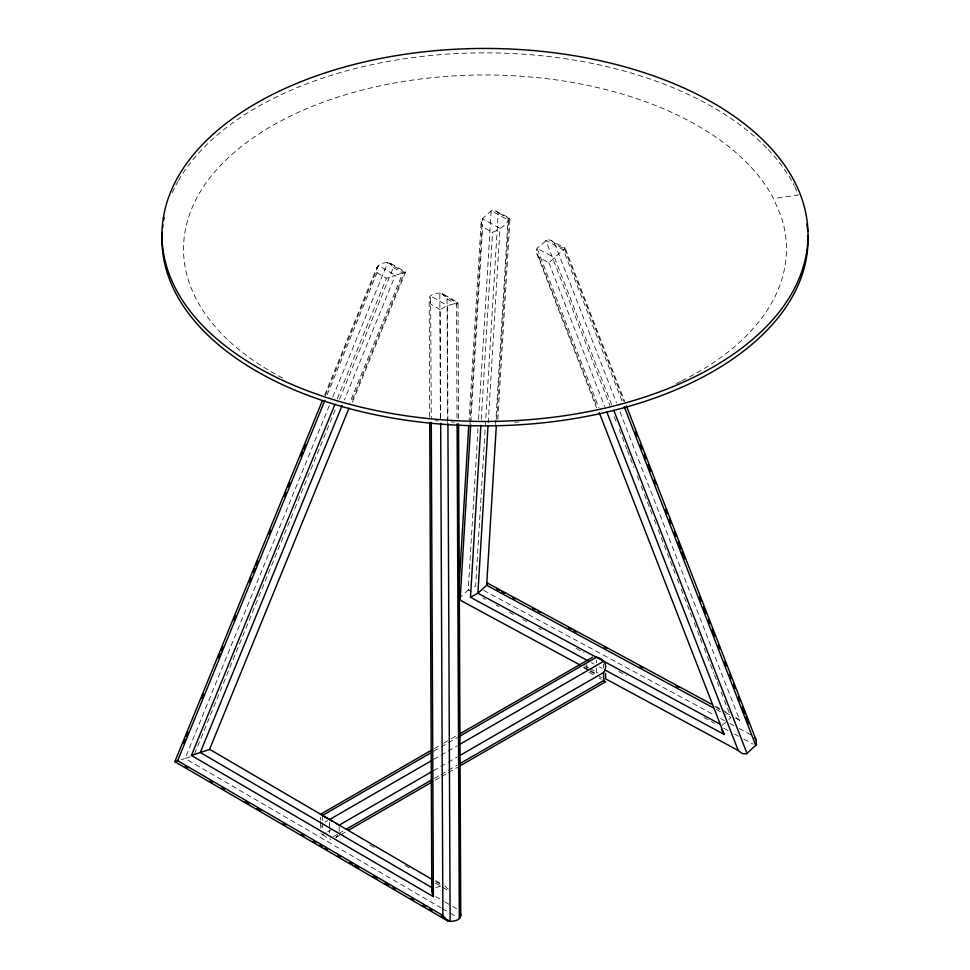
<?xml version="1.0" encoding="UTF-8"?>
<svg xmlns="http://www.w3.org/2000/svg" width="970" height="970" viewBox="0 0 970 970"><rect width="100%" height="100%" fill="white"/><g stroke="black" fill="none" stroke-linecap="round" stroke-linejoin="round"><path stroke-width="0.73" stroke-dasharray="4.85 3.64" d="M481.096 221.681L482.672 226.944L492.566 232.303C498.822 229.926 508.438 223.755 509.686 218.117L493.366 209.944L491.172 210.793L482.417 218.747L481.205 220.978L469.116 419.755M429.71 417.003L429.176 298.808C429.322 293.74 438.197 292.394 442.09 293.376L458.022 302.785L458.543 419.295M469.977 424.242L482.417 218.747L499.986 228.253L488.128 424.314M470.874 421.853L482.672 226.944M478.016 428.388L468.231 590.063L459.465 598.005M478.562 419.319L491.172 210.793L508.753 220.299L496.701 419.379M481.253 419.307L492.566 232.303M495.949 210.684L498.228 212.83L475.652 586.013L473.19 586.911M495.621 424.799L508.122 218.177L498.228 212.83M497.852 419.21L509.99 218.626M320.658 828.222L321.337 825.919M352.401 402.211L405.581 272.085L389.807 262.858C383.902 261.488 373.632 265.331 377.039 272.8L327.181 394.766M458.022 302.785L456.494 304.435L447.061 298.93L442.09 293.376M324.744 394.899L376.809 267.502M325.326 395.808L378.567 265.55L395.324 275.322L405.581 272.073L402.78 273.091L349.6 403.229M329.351 405.484L185.088 758.443L181.147 759.704M332.795 397.082L387.745 262.615L404.502 272.388L351.322 402.526M337.281 398.646L386.472 278.305L395.324 275.322L344.423 399.858M194.509 754.066L294.213 510.123M294.795 508.729L335.474 409.182M339.488 399.373L393.347 267.587L389.807 262.858M337.766 835.4L336.105 837.146M722.213 725.33L727.694 720.358M728.785 719.364L730.98 717.388L725.669 714.514M536.762 253.958L538.993 257.402L548.887 262.749L565.146 248.114L550.572 240.245L547.48 239.602L537.016 248.271L536.058 251.4L596.489 407.812M551.409 240.669C555.507 243.567 560.575 248.453 565.146 248.102L624.765 401.689M469.25 589.226L468.231 590.063L473.554 592.937M440.659 418.7L440.174 309.648L446.333 306.096L457.864 302.579M434.439 748.5L442.296 743.966M443.605 743.202L450.153 739.419M451.474 738.667L456.712 735.636M433.699 751.241L457.513 737.491M325.047 822.148L327.666 820.632M433.699 759.413L440.234 755.642M440.974 755.206L447.534 751.423M448.091 751.107L457.258 745.809M321.834 834.394L322.428 834.83L326.356 832.551M327.678 831.799L332.916 828.768M433.432 770.738L457.513 756.83M333.438 836.637L337.378 834.37M338.688 833.606L344.411 830.308M434.427 778.34L439.968 775.127M440.974 774.557L456.991 765.306M335.656 837.68L339.585 835.4M340.894 834.649L346.132 831.617M435.251 780.171L440.489 777.152M441.799 776.388L447.037 773.369M448.346 772.605L457.525 767.318M189.987 756.83L185.088 758.443L441.023 907.811M435.882 887.598L441.132 885.925M508.122 218.177L509.686 218.117M777.394 197.977L798.31 195.018L794.866 186.895M330.916 839.353L329.509 838.917M735.781 717.303L739.758 720.346L619.757 411.244M715.314 706.221L720.637 709.094M721.971 709.822L728.628 713.423M715.848 707.421L719.837 709.579M725.148 712.453L730.458 715.327M735.781 718.2L739.758 720.346M716.369 709.482L724.335 713.799M483.642 590.33L713.896 714.829M720.552 718.43L724.541 720.589M729.864 723.474L733.853 725.633M739.176 728.506L752.49 735.709M482.878 597.981L485.533 599.424M496.191 605.183L498.847 606.626M509.505 612.385L513.494 614.543M522.818 619.575L526.807 621.734M538.786 628.221L541.454 629.651M576.071 648.372L584.061 652.689M618.678 671.41L626.656 675.726M703.88 717.485L714.526 723.244M723.85 728.288L729.173 731.162M734.496 734.047L738.497 736.206M743.82 739.079L753.144 744.123M591.361 662.643L594.016 664.074M599.339 666.948L601.994 668.378M584.619 665.675L588.608 667.845M589.942 668.56L597.932 672.877M583.867 667.057L589.19 669.93M590.524 670.658L597.18 674.259M583.37 667.699L588.681 670.573M590.015 671.288L597.981 675.593M599.302 676.32L601.958 677.751M589.069 672.271L594.307 675.29M598.878 677.933L601.242 679.303M322.428 834.83L328.321 838.226M393.347 267.587L402.78 273.091M377.039 272.8L386.472 278.305M440.174 309.648L430.741 304.143L429.176 298.808M435.566 880.542L440.804 883.585M435.906 881.681L442.453 885.501M369.922 844.882L375.147 847.938M405.23 865.495L410.468 868.538M435.312 883.039L448.382 890.678M435.675 896.535L443.508 901.118M444.818 901.87L451.353 905.689M452.663 906.453L456.579 908.732M442.332 908.575L448.867 912.382M450.165 913.146L456.7 916.953M444.721 885.877L448.625 889.648M320.949 833.121L321.337 833.812M564.455 248.635L623.564 400.901M622.012 400.95L563.352 249.823L545.77 240.317L609.887 405.46M554.549 243.288L616.471 402.78M611.609 404.66L554.585 257.765L537.016 248.271L598.926 407.764M614.265 416.748L615.914 420.98M619.199 429.455L626.875 449.207M627.42 450.626L633.992 467.564M637.278 476.027L638.927 480.259M641.121 485.909L643.85 492.966M644.407 494.373L649.888 508.486M650.433 509.905L652.07 514.136M654.265 519.787L655.914 524.018M658.096 529.668L666.875 552.245M667.421 553.652L675.084 573.415M677.278 579.066L678.927 583.297M681.122 588.948L683.85 596.004M684.408 597.411L689.888 611.524M690.434 612.931L692.071 617.175M694.265 622.813L697.006 629.87M697.551 631.288L699.746 636.926M700.291 638.345L701.94 642.577M704.135 648.227L706.875 655.284M707.421 656.69L713.993 673.629M714.538 675.035L716.733 680.685M717.279 682.092L718.928 686.336M721.122 691.974L723.85 699.03M724.408 700.449L729.889 714.563M548.887 262.749L604.71 406.551M538.993 257.402L597.083 407.012M457.003 418.034L456.567 302.773L439.81 292.988L440.368 418.773M447.897 420.677L447.376 305.708L430.619 295.935L431.25 417.791M447.061 298.93L447.606 423.187M603.607 664.074L603.607 668.197M596.526 659.988L596.526 662.74M596.526 668.245L596.526 673.786M586.85 664.183L586.85 668.269M339.173 826.513L339.173 831.969M329.509 822.548L329.509 828.501M329.509 829.98L329.509 832.963M322.428 815.479L322.428 821.432M322.428 822.924L322.428 828.877M320.427 817.249L320.427 820.171M320.427 821.626L320.427 827.471M681.861 380.834A301.464 174.042 0 0 0 781.153 216.492L773.636 198.802A301.464 174.042 0 0 0 323.301 102.129A301.464 174.042 0 0 0 283.689 378.579M680.601 381.452A301.464 174.042 0 0 1 674.211 384.52M519.047 421.962A301.464 174.042 0 0 1 514.561 422.229M454.53 422.18A301.464 174.042 0 0 1 451.535 421.998M438.137 420.956A301.464 174.042 0 0 1 435.166 420.677M172.284 192.606A323.022 186.495 0 0 1 177.692 181.887M178.444 180.565A323.022 186.495 0 0 1 454.736 53.677A323.022 186.495 0 0 1 767.185 148.58M768.155 149.586A323.022 186.495 0 0 1 794.284 185.537"/><path stroke-width="1.45" d="M335.002 404.247L191.442 755.46L433.384 896.656L432.014 892.958L432.183 889.417M458.555 423.841L460.75 915.595C460.617 920.675 451.741 922.009 447.849 921.039L174.83 761.705L175.91 761.389M459.149 584.57L468.752 425.806M579.878 664.899L460.095 600.127L470.692 424.872M588.705 661.201L470.486 597.278L480.89 425.345M488.031 425.818L477.907 593.228L470.486 597.278M496.337 425.418L486.661 585.274L477.907 593.228L719.558 723.899M322.452 400.501L174.83 761.692L177.631 760.686L324.889 400.38M183.342 743.178L185.064 738.97M186.204 736.169L187.925 731.974M201.663 698.351L203.385 694.156M218.274 657.733L219.984 653.537M221.136 650.737L222.845 646.529M233.721 619.915L235.443 615.72M249.181 582.097L250.903 577.902M253.194 572.288L254.904 568.093M256.056 565.292L257.765 561.084M268.642 534.47L270.363 530.275M284.101 496.652L285.823 492.457M288.114 486.855L289.824 482.648M300.7 456.033L302.422 451.838M303.574 449.037L305.283 444.83M342.131 405.46L200.293 752.49L191.442 755.46M349.03 408.127L209.484 749.555L200.293 752.49L431.953 887.671M458.834 766.555L605.607 681.813L603.607 680.661L603.607 672.489C608.602 665.214 603.74 658.06 595.107 656.799M605.171 678.576L738.255 750.537L742.244 753.581L746.548 753.86L756.503 744.56L756.054 739.867L626.414 405.921M320.427 814.327L431.808 750.016M459.331 734.132L592.585 657.26M322.428 815.479L432.596 751.883M458.822 736.739L596.526 657.236M329.509 819.565L431.795 760.504M459.343 744.608L603.607 661.322M432.123 771.489L339.173 825.155L337.766 824.33M459.61 755.63L603.607 672.489M347.03 828.792L432.123 779.662M459.61 763.79L604.189 680.273L604.189 681.001M348.751 830.114L432.62 781.687M209.92 749.483L431.977 879.39M460.095 600.127L459.162 600.272M487.328 583.031L711.313 704.062M496.664 588.911L499.332 590.342M501.987 591.785L504.642 593.216M512.609 597.52L515.264 598.963M532.53 608.299L535.197 609.73M537.853 611.173L540.508 612.603M568.408 627.687L571.063 629.13M573.719 630.561L576.374 632.003M604.274 647.087L606.929 648.518M640.139 666.475L642.795 667.918M676.005 685.875L678.66 687.306M713.714 708.052L486.661 585.274L487.595 583.091M604.649 669.821L724.202 734.46L599.266 412.662M321.337 814.861L332.564 821.335M336.105 823.385L336.954 823.87M177.631 760.686L442.878 915.474L447.849 921.039M185.04 766.712L187.659 768.24M209.859 781.202L212.466 782.717M221.609 788.052L224.215 789.58M245.107 801.778L249.035 804.057M256.868 808.628L260.784 810.92M282.985 823.87L285.592 825.397M301.258 834.539L303.877 836.067M313.019 841.402L315.626 842.918M319.542 845.209L322.149 846.737M324.768 848.253L327.375 849.781M337.827 855.879L340.434 857.395M349.576 862.73L352.183 864.258M354.802 865.786L358.718 868.065M373.086 876.456L377.003 878.735M384.835 883.306L388.752 885.598M392.668 887.877L395.275 889.405M410.953 898.547L413.559 900.075M422.702 905.41L425.309 906.938M429.225 909.217L431.844 910.745M440.986 916.08L443.593 917.596M447.509 919.887L450.128 921.415L447.91 423.708M724.202 734.46L721.389 729.282M754.49 737.236L756.054 739.867M635.605 431.905L637.241 436.136M640.527 444.599L642.164 448.831M644.359 454.469L645.996 458.701M648.19 464.339L650.931 471.384M654.204 479.847L655.853 484.078M665.699 509.444L667.348 513.676M669.53 519.314L671.179 523.545M674.465 532.009L676.102 536.24M678.297 541.878L681.025 548.923M682.116 551.748L684.856 558.793M699.637 596.853L701.274 601.085M703.468 606.723L706.208 613.767M708.391 619.418L710.04 623.637M712.222 629.275L714.963 636.332M718.249 644.783L719.885 649.015M724.808 661.71L726.457 665.941M729.743 674.393L731.38 678.624M733.575 684.262L735.212 688.494M738.497 696.945L740.134 701.177M742.329 706.815L745.069 713.871M746.16 716.684L748.888 723.741M624.207 406.6L755.8 745.566M613.804 410.31L747.045 753.508M606.905 412.189L738.255 750.537M460.326 913.061L460.75 915.595M457.1 423.793L459.307 918.481M440.683 423.247L442.878 915.474M431.274 422.338L433.384 896.656M429.734 423.065L431.82 891.321M605.607 673.326L605.607 677.872M807.974 235.843A323.022 186.495 0 0 1 481.969 425.842A323.022 186.495 0 0 1 162.196 232.351M162.584 227.841A323.022 186.495 0 0 1 162.948 224.846M163.651 220.36A323.022 186.495 0 0 1 164.221 217.365M806.907 223.84A323.022 186.495 0 0 1 807.731 231.333M317.517 394.426A323.022 186.495 0 0 0 807.949 238.959A323.022 186.495 0 0 0 329.521 71.477A323.022 186.495 0 0 0 317.517 394.426"/></g></svg>
